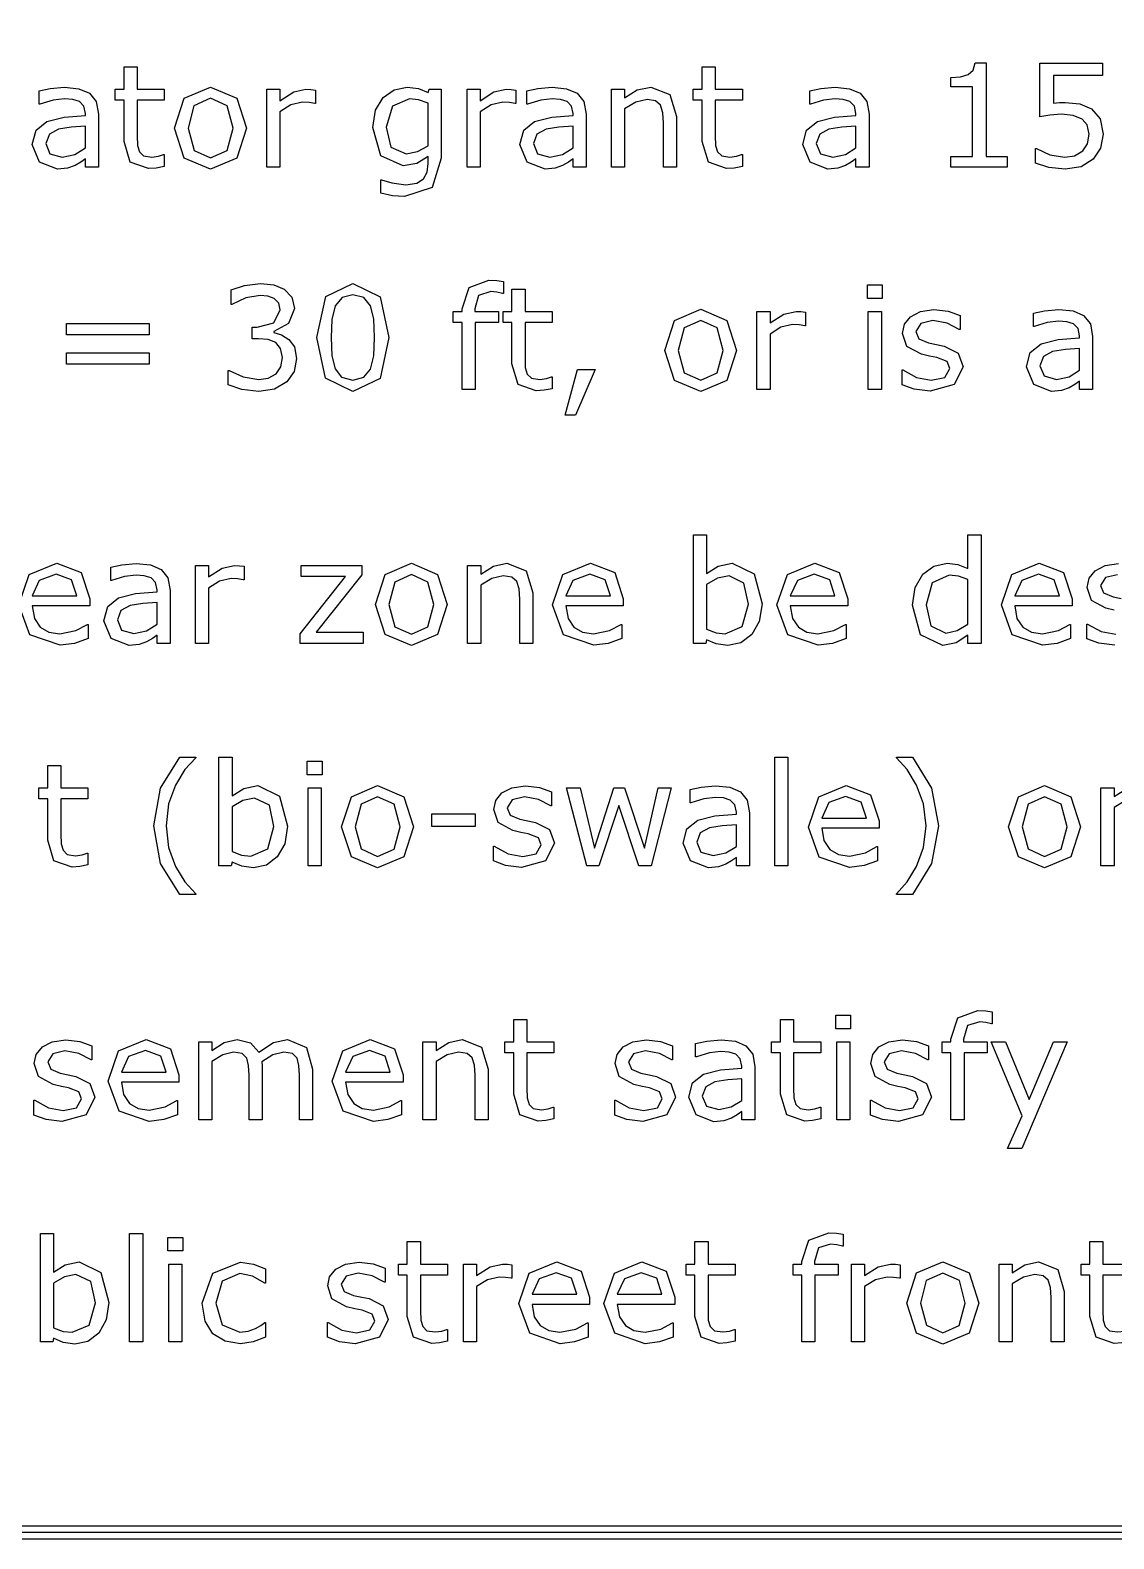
# Model space of a CAD drawing. Header units: inches. Extents: x -33163 to 19162, y -8858 to 30669.
# Drawn here: x 8504 to 9143, y 22702 to 23591 of the extents above; entities that cross this region are included whole.
import ezdxf

# ---------------------------------------------------------------- set-up
doc = ezdxf.new("R2010")
doc.units = ezdxf.units.IN
doc.layers.add('Layer 1', color=7, linetype='Continuous')
doc.layers.add('SOLID-2', color=253, linetype='Continuous')

# ---------------------------------------------------------------- blocks, each defined once
blk = doc.blocks.new('A$C0f725650')
at = {"layer": 'Layer 1', "color": 7}
for points in [[(112.21704, 118.63912), (111.763808, 118.547642), (111.393737, 118.298155), (111.14425, 117.928084), (111.052772, 117.474852), (111.052772, 72.495742), (111.14425, 72.04251), (111.393737, 71.672439), (111.763808, 71.422952), (112.21704, 71.331474), (191.59194, 71.331474), (192.045172, 71.422952), (192.415243, 71.672439), (192.66473, 72.04251), (192.756208, 72.495742), (192.756208, 117.474852), (192.66473, 117.928084), (192.415243, 118.298155), (192.045172, 118.547642), (191.59194, 118.63912), (112.21704, 118.63912)], [(112.21704, 118.533184), (191.59194, 118.533184), (192.004656, 118.45027), (192.340974, 118.223886), (192.567358, 117.887568), (192.650272, 117.474852), (192.650272, 72.495742), (192.567358, 72.083026), (192.340974, 71.746708), (192.004656, 71.520324), (191.59194, 71.43741), (112.21704, 71.43741), (111.804324, 71.520324), (111.468006, 71.746708), (111.241622, 72.083026), (111.158708, 72.495742), (111.158708, 117.474852), (111.241622, 117.887568), (111.468006, 118.223886), (111.804324, 118.45027), (112.21704, 118.533184), (112.21704, 118.533184)], [(112.21704, 118.427248), (191.59194, 118.427248), (191.964141, 118.352899), (192.266706, 118.149618), (192.469987, 117.847053), (192.544336, 117.474852), (192.544336, 72.495742), (192.469987, 72.123541), (192.266706, 71.820976), (191.964141, 71.617695), (191.59194, 71.543346), (112.21704, 71.543346), (111.844839, 71.617695), (111.542274, 71.820976), (111.338993, 72.123541), (111.264644, 72.495742), (111.264644, 117.474852), (111.338993, 117.847053), (111.542274, 118.149618), (111.844839, 118.352899), (112.21704, 118.427248), (112.21704, 118.427248)], [(150.92884, 94.203176), (150.793964, 94.176432), (150.664903, 94.165981), (150.362596, 94.272952), (150.259114, 94.615952), (150.259114, 95.306609), (150.111448, 95.306609), (150.111448, 95.490317), (150.259114, 95.490317), (150.259114, 95.863551), (150.477705, 95.863551), (150.477705, 95.490317), (150.92884, 95.490317), (150.92884, 95.306609), (150.477705, 95.306609), (150.477705, 94.714785), (150.482362, 94.554328), (150.514919, 94.44736), (150.584681, 94.378759), (150.721881, 94.35783), (150.833503, 94.372938), (150.917217, 94.39968), (150.928832, 94.39968), (150.92884, 94.203176)], [(160.560799, 94.203163), (160.425923, 94.176419), (160.296862, 94.165968), (159.994554, 94.272939), (159.891073, 94.615939), (159.891073, 95.306596), (159.743407, 95.306596), (159.743407, 95.490304), (159.891073, 95.490304), (159.891073, 95.863538), (160.109664, 95.863538), (160.109664, 95.490304), (160.560799, 95.490304), (160.560799, 95.306596), (160.109664, 95.306596), (160.109664, 94.714771), (160.114321, 94.554315), (160.146875, 94.447347), (160.21664, 94.378746), (160.35384, 94.357817), (160.465462, 94.372925), (160.549176, 94.399666), (160.560791, 94.399666), (160.560799, 94.203163)], [(164.974477, 94.191548), (164.037327, 94.191548), (164.037327, 94.368282), (164.397769, 94.368282), (164.397769, 95.528674), (164.037327, 95.528674), (164.037327, 95.686804), (164.194294, 95.69842), (164.321029, 95.734464), (164.404746, 95.807716), (164.44079, 95.928639), (164.62101, 95.928639), (164.62101, 94.368271), (164.974477, 94.368271), (164.974477, 94.191548)], [(166.573215, 94.741513), (166.529032, 94.510132), (166.408107, 94.324099), (166.208122, 94.198525), (165.940695, 94.155504), (165.667457, 94.185735), (165.445377, 94.256659), (165.445377, 94.501994), (165.461649, 94.501994), (165.684891, 94.398513), (165.936036, 94.356653), (166.09533, 94.37991), (166.233691, 94.461301), (166.310431, 94.581062), (166.337175, 94.74268), (166.305782, 94.893833), (166.220902, 94.992663), (166.073238, 95.054287), (165.880227, 95.072887), (165.682565, 95.058944), (165.519783, 95.031038), (165.519783, 95.922844), (166.561579, 95.922844), (166.561579, 95.719367), (165.744189, 95.719367), (165.744189, 95.258931), (165.846509, 95.265916), (165.9372, 95.268298), (166.183696, 95.243877), (166.377871, 95.16016), (166.522047, 94.995055), (166.573207, 94.741582), (166.573215, 94.741513)], [(149.833559, 94.191548), (149.61613, 94.191548), (149.61613, 94.329912), (149.537067, 94.274101), (149.441722, 94.218289), (149.316151, 94.174107), (149.149882, 94.155507), (148.852226, 94.271778), (148.73014, 94.568272), (148.792928, 94.806629), (148.97431, 94.950806), (149.259176, 95.021733), (149.61613, 95.049636), (149.61613, 95.083357), (149.589389, 95.206605), (149.514975, 95.283342), (149.403353, 95.319389), (149.267315, 95.328702), (149.075468, 95.305445), (148.856877, 95.240334), (148.845262, 95.240334), (148.845262, 95.462412), (149.030134, 95.500781), (149.268492, 95.52171), (149.506849, 95.498453), (149.683583, 95.421713), (149.795203, 95.28335), (149.833572, 95.072898), (149.833559, 94.191548)], [(152.299684, 94.840345), (152.136905, 94.339214), (151.700885, 94.155504), (151.26254, 94.339214), (151.100922, 94.840345), (151.26254, 95.341476), (151.700885, 95.526348), (152.136905, 95.341476), (152.299684, 94.840345), (152.299684, 94.840345)], [(152.074117, 94.840345), (151.975287, 95.214741), (151.700885, 95.337989), (151.424158, 95.214741), (151.32649, 94.840345), (151.42532, 94.469437), (151.700885, 94.343863), (151.974123, 94.468275), (152.074117, 94.840345), (152.074117, 94.840345)], [(153.448451, 95.251946), (153.436836, 95.251946), (153.341493, 95.268218), (153.233361, 95.274039), (153.038024, 95.228692), (152.85664, 95.113583), (152.85664, 94.191548), (152.638049, 94.191548), (152.638049, 95.490304), (152.85664, 95.490304), (152.85664, 95.298455), (153.085697, 95.446121), (153.289172, 95.490304), (153.371724, 95.486811), (153.448464, 95.47636), (153.448451, 95.251946)], [(155.544832, 94.339214), (155.39484, 93.854361), (154.933243, 93.699717), (154.73093, 93.714825), (154.537916, 93.755521), (154.537916, 93.978762), (154.549532, 93.978762), (154.719288, 93.927603), (154.951833, 93.89621), (155.136705, 93.922951), (155.25065, 93.997365), (155.308787, 94.106662), (155.326223, 94.249677), (155.326223, 94.368274), (155.136699, 94.249677), (154.907645, 94.211307), (154.537898, 94.378738), (154.40186, 94.853127), (154.448371, 95.14148), (154.577432, 95.351932), (154.76114, 95.479832), (154.976243, 95.52634), (155.164605, 95.503083), (155.326223, 95.434482), (155.340166, 95.490293), (155.544805, 95.490293), (155.544832, 94.339214)], [(155.326241, 94.548502), (155.326241, 95.256598), (155.163459, 95.312409), (155.014631, 95.329845), (154.73093, 95.20892), (154.627446, 94.857781), (154.704186, 94.526407), (154.958823, 94.413623), (155.149508, 94.449667), (155.326241, 94.548497), (155.326241, 94.548502)], [(156.785451, 95.251946), (156.773836, 95.251946), (156.678493, 95.268218), (156.570361, 95.274039), (156.375022, 95.228692), (156.19364, 95.113583), (156.19364, 94.191548), (155.975049, 94.191548), (155.975049, 95.490304), (156.19364, 95.490304), (156.19364, 95.298455), (156.422695, 95.446121), (156.626169, 95.490304), (156.708722, 95.486811), (156.785462, 95.47636), (156.785451, 95.251946)], [(157.958636, 94.191548), (157.741207, 94.191548), (157.741207, 94.329912), (157.662142, 94.274101), (157.566799, 94.218289), (157.441225, 94.174107), (157.274956, 94.155507), (156.9773, 94.271778), (156.855216, 94.568272), (156.918002, 94.806629), (157.099387, 94.950806), (157.384253, 95.021733), (157.741207, 95.049636), (157.741207, 95.083357), (157.714463, 95.206605), (157.640049, 95.283342), (157.528429, 95.319389), (157.392391, 95.328702), (157.200542, 95.305445), (156.981952, 95.240334), (156.970336, 95.240334), (156.970336, 95.462412), (157.155208, 95.500781), (157.393566, 95.52171), (157.631923, 95.498453), (157.808657, 95.421713), (157.920279, 95.28335), (157.958649, 95.072898), (157.958636, 94.191548)], [(159.465518, 94.191548), (159.246928, 94.191548), (159.246928, 94.931036), (159.23645, 95.098467), (159.19808, 95.221715), (159.114364, 95.293806), (158.972513, 95.318227), (158.785315, 95.274044), (158.598117, 95.161261), (158.598117, 94.191548), (158.379527, 94.191548), (158.379527, 95.490304), (158.598117, 95.490304), (158.598117, 95.346127), (158.809731, 95.478678), (159.034137, 95.526348), (159.355047, 95.399613), (159.465505, 95.03452), (159.465518, 94.191548)], [(162.671132, 94.191548), (162.453703, 94.191548), (162.453703, 94.329912), (162.37464, 94.274101), (162.279295, 94.218289), (162.153721, 94.174107), (161.987454, 94.155507), (161.689799, 94.271778), (161.567712, 94.568272), (161.6305, 94.806629), (161.811882, 94.950806), (162.096748, 95.021733), (162.453703, 95.049636), (162.453703, 95.083357), (162.426961, 95.206605), (162.352547, 95.283342), (162.240925, 95.319389), (162.104887, 95.328702), (161.91304, 95.305445), (161.694447, 95.240334), (161.682832, 95.240334), (161.682832, 95.462412), (161.867704, 95.500781), (162.106062, 95.52171), (162.344419, 95.498453), (162.521153, 95.421713), (162.632772, 95.28335), (162.671142, 95.072898), (162.671132, 94.191548)], [(149.61613, 94.511297), (149.61613, 94.872902), (149.380098, 94.855466), (149.166159, 94.821748), (149.013844, 94.738031), (148.955707, 94.58339), (149.023144, 94.414795), (149.228947, 94.358984), (149.439399, 94.403167), (149.61613, 94.511302), (149.61613, 94.511297)], [(157.741207, 94.511297), (157.741207, 94.872902), (157.505175, 94.855466), (157.291233, 94.821748), (157.138918, 94.738031), (157.080781, 94.58339), (157.148221, 94.414795), (157.354021, 94.358984), (157.564473, 94.403167), (157.741207, 94.511302), (157.741207, 94.511297)], [(162.453703, 94.511297), (162.453703, 94.872902), (162.217671, 94.855466), (162.003732, 94.821748), (161.851416, 94.738031), (161.79328, 94.58339), (161.860717, 94.414795), (162.066517, 94.358984), (162.276969, 94.403167), (162.453703, 94.511302), (162.453703, 94.511297)], [(156.578489, 92.084962), (156.566874, 92.084962), (156.472693, 92.10589), (156.370376, 92.117506), (156.165737, 92.05472), (156.102949, 91.830314), (156.102949, 91.786131), (156.497111, 91.786131), (156.497111, 91.602423), (156.109926, 91.602423), (156.109926, 90.487386), (155.891335, 90.487386), (155.891335, 91.602434), (155.743669, 91.602434), (155.743669, 91.786142), (155.891335, 91.786142), (155.891335, 91.829163), (156.006445, 92.183792), (156.33898, 92.308204), (156.47037, 92.301219), (156.578502, 92.284947), (156.578489, 92.084962)], [(153.006618, 91.321055), (153.098474, 91.195482), (153.134518, 91.000145), (153.091497, 90.782716), (152.970574, 90.610634), (152.764771, 90.489712), (152.506649, 90.451342), (152.222945, 90.486224), (151.99389, 90.560638), (151.99389, 90.803645), (152.011326, 90.803645), (152.243868, 90.695512), (152.501992, 90.652491), (152.657797, 90.676912), (152.79151, 90.749), (152.870575, 90.861784), (152.897317, 91.017589), (152.867085, 91.171066), (152.785697, 91.267572), (152.658959, 91.316407), (152.498505, 91.33035), (152.39386, 91.33035), (152.39386, 91.523361), (152.475251, 91.523361), (152.756627, 91.596611), (152.862437, 91.812878), (152.835693, 91.922172), (152.761279, 92.000076), (152.654308, 92.041933), (152.525247, 92.053548), (152.290379, 92.014017), (152.055509, 91.902394), (152.043893, 91.902394), (152.043893, 92.145403), (152.263646, 92.219817), (152.53107, 92.2547), (152.754312, 92.231443), (152.92872, 92.157029), (153.055458, 92.022153), (153.098479, 91.837281), (152.996159, 91.584972), (152.756638, 91.450095), (152.756638, 91.433823), (152.884537, 91.394289), (153.006624, 91.321039), (153.006618, 91.321055)], [(154.670467, 91.353612), (154.523965, 90.668771), (154.071668, 90.451342), (153.615882, 90.672258), (153.472867, 91.351287), (153.618207, 92.032638), (154.071668, 92.253554), (154.526291, 92.029151), (154.670467, 91.353612), (154.670467, 91.353612)], [(154.364673, 90.825737), (154.41932, 91.046654), (154.434427, 91.353612), (154.41932, 91.660568), (154.363511, 91.881484), (154.251889, 92.016361), (154.071668, 92.061708), (153.890283, 92.016361), (153.7775, 91.879159), (153.722853, 91.654755), (153.708909, 91.351287), (153.721688, 91.047815), (153.776338, 90.829225), (153.88447, 90.690861), (154.071668, 90.643191), (154.25305, 90.688535), (154.364673, 90.825737), (154.364673, 90.825737)], [(157.391227, 90.499014), (157.256353, 90.47227), (157.127292, 90.461819), (156.824985, 90.56879), (156.721501, 90.91179), (156.721501, 91.602447), (156.573838, 91.602447), (156.573838, 91.786155), (156.721501, 91.786155), (156.721501, 92.159389), (156.940095, 92.159389), (156.940095, 91.786155), (157.391227, 91.786155), (157.391227, 91.602447), (156.940095, 91.602447), (156.940095, 91.010623), (156.944751, 90.850166), (156.977308, 90.743198), (157.047071, 90.674597), (157.184273, 90.653668), (157.295892, 90.668776), (157.379609, 90.695518), (157.391224, 90.695518), (157.391227, 90.499014)], [(162.892048, 92.003571), (162.645552, 92.003571), (162.645552, 92.2303), (162.892048, 92.2303), (162.892048, 92.003571)], [(160.465457, 91.136183), (160.302675, 90.635052), (159.866655, 90.451342), (159.42831, 90.635052), (159.266692, 91.136183), (159.42831, 91.637314), (159.866655, 91.822186), (160.302675, 91.637314), (160.465457, 91.136183), (160.465457, 91.136183)], [(161.61422, 91.547784), (161.602605, 91.547784), (161.507263, 91.564056), (161.399128, 91.569877), (161.203791, 91.52453), (161.022409, 91.409421), (161.022409, 90.487386), (160.803816, 90.487386), (160.803816, 91.786142), (161.022409, 91.786142), (161.022409, 91.594293), (161.251464, 91.741959), (161.454939, 91.786142), (161.537491, 91.782649), (161.614231, 91.772198), (161.61422, 91.547784)], [(162.878096, 90.487386), (162.659506, 90.487386), (162.659506, 91.786142), (162.878096, 91.786142), (162.878096, 90.487386)], [(164.238476, 90.861782), (164.09081, 90.569939), (163.689673, 90.455993), (163.424574, 90.489712), (163.223422, 90.565287), (163.223422, 90.810622), (163.235037, 90.810622), (163.465256, 90.68621), (163.708263, 90.640865), (163.93383, 90.687374), (164.015221, 90.833876), (163.971038, 90.950147), (163.801282, 91.017587), (163.679195, 91.042008), (163.543158, 91.072239), (163.300149, 91.20479), (163.229224, 91.421054), (163.261779, 91.572208), (163.362937, 91.698943), (163.528042, 91.784986), (163.753609, 91.81754), (163.988477, 91.788473), (164.187303, 91.719872), (164.187303, 91.486166), (164.175662, 91.486166), (163.972187, 91.589649), (163.737319, 91.632668), (163.535006, 91.58616), (163.452453, 91.450122), (163.502449, 91.329199), (163.660579, 91.262924), (163.795453, 91.235018), (163.921027, 91.209433), (164.155897, 91.089675), (164.23845, 90.861782), (164.238476, 90.861782)], [(166.397643, 90.487386), (166.180217, 90.487386), (166.180217, 90.62575), (166.101151, 90.569939), (166.005809, 90.514127), (165.880235, 90.469945), (165.713966, 90.451345), (165.41631, 90.567616), (165.294223, 90.86411), (165.357012, 91.102467), (165.538396, 91.246644), (165.823262, 91.317571), (166.180217, 91.345474), (166.180217, 91.379195), (166.153473, 91.502443), (166.079059, 91.57918), (165.967439, 91.615227), (165.831401, 91.62454), (165.639552, 91.601283), (165.420961, 91.536172), (165.409346, 91.536172), (165.409346, 91.75825), (165.594218, 91.796619), (165.832576, 91.817548), (166.070933, 91.794291), (166.247667, 91.717551), (166.359286, 91.579188), (166.397656, 91.368736), (166.397643, 90.487386)], [(150.677693, 91.396631), (149.29871, 91.396631), (149.29871, 91.582667), (150.677693, 91.582667), (150.677693, 91.396631)], [(160.239889, 91.136183), (160.141057, 91.510579), (159.866655, 91.633827), (159.589928, 91.510579), (159.492259, 91.136183), (159.591092, 90.765275), (159.866655, 90.639701), (160.139895, 90.764113), (160.239889, 91.136183), (160.239889, 91.136183)], [(150.677693, 90.90829), (149.29871, 90.90829), (149.29871, 91.094326), (150.677693, 91.094326), (150.677693, 90.90829)], [(166.180217, 90.807135), (166.180217, 91.16874), (165.944185, 91.151304), (165.730243, 91.117586), (165.577928, 91.033869), (165.519791, 90.879228), (165.587231, 90.710633), (165.793031, 90.654822), (166.003483, 90.699005), (166.180217, 90.80714), (166.180217, 90.807135)], [(158.108625, 90.81876), (157.780738, 90.057179), (157.610982, 90.057179), (157.813295, 90.81876), (158.108625, 90.81876)], [(160.888684, 86.913319), (160.842175, 86.620315), (160.718927, 86.401724), (160.537545, 86.263361), (160.320116, 86.218014), (160.127105, 86.244755), (159.964323, 86.314521), (159.950372, 86.254058), (159.745733, 86.254058), (159.745733, 88.063247), (159.964323, 88.063247), (159.964323, 87.416776), (160.15966, 87.540024), (160.392204, 87.588858), (160.754971, 87.412125), (160.888684, 86.913319), (160.888684, 86.913319)], [(164.538458, 86.254058), (164.319867, 86.254058), (164.319867, 86.390096), (164.123367, 86.263361), (163.901289, 86.218014), (163.531542, 86.397073), (163.395504, 86.893552), (163.442015, 87.187721), (163.569912, 87.407476), (163.753623, 87.54235), (163.972213, 87.588858), (164.153598, 87.566765), (164.319867, 87.50049), (164.319867, 88.063245), (164.538458, 88.063245), (164.538458, 86.254058)], [(149.685895, 86.880763), (148.728978, 86.880763), (148.765022, 86.671475), (148.863852, 86.526134), (149.006867, 86.442417), (149.190578, 86.414514), (149.456838, 86.466836), (149.648687, 86.571481), (149.660302, 86.571481), (149.660302, 86.333123), (149.434735, 86.25522), (149.192887, 86.223827), (148.688269, 86.398235), (148.506884, 86.895878), (148.680131, 87.40166), (149.13824, 87.588858), (149.542867, 87.435379), (149.685882, 86.999359), (149.685895, 86.880763)], [(151.026508, 86.254058), (150.809079, 86.254058), (150.809079, 86.392422), (150.730017, 86.336611), (150.634672, 86.280799), (150.509098, 86.236617), (150.342831, 86.218017), (150.045175, 86.334288), (149.923089, 86.630782), (149.985877, 86.869139), (150.167259, 87.013316), (150.452125, 87.084243), (150.809079, 87.112146), (150.809079, 87.145867), (150.782338, 87.269115), (150.707924, 87.345852), (150.596302, 87.381899), (150.460264, 87.391212), (150.268417, 87.367955), (150.049824, 87.302844), (150.038209, 87.302844), (150.038209, 87.524922), (150.223081, 87.563291), (150.461438, 87.58422), (150.699796, 87.560963), (150.876529, 87.484223), (150.988149, 87.34586), (151.026519, 87.135408), (151.026508, 86.254058)], [(152.257827, 87.314456), (152.246212, 87.314456), (152.15087, 87.330728), (152.042737, 87.336549), (151.847401, 87.291202), (151.666016, 87.176093), (151.666016, 86.254058), (151.447426, 86.254058), (151.447426, 87.552814), (151.666016, 87.552814), (151.666016, 87.360965), (151.895073, 87.508631), (152.098548, 87.552814), (152.181101, 87.549321), (152.257841, 87.53887), (152.257827, 87.314456)], [(154.242586, 86.254058), (153.193816, 86.254058), (153.193816, 86.415676), (153.950746, 87.370268), (153.210093, 87.370268), (153.210093, 87.552814), (154.222822, 87.552814), (154.222822, 87.397009), (153.462402, 86.43893), (154.242586, 86.43893), (154.242586, 86.254058)], [(155.644826, 86.902855), (155.482044, 86.401724), (155.046027, 86.218014), (154.607682, 86.401724), (154.446064, 86.902855), (154.607682, 87.403986), (155.046027, 87.588858), (155.482044, 87.403986), (155.644826, 86.902855), (155.644826, 86.902855)], [(157.069155, 86.254058), (156.850565, 86.254058), (156.850565, 86.993546), (156.840114, 87.160977), (156.801744, 87.284225), (156.718027, 87.356316), (156.576176, 87.380737), (156.388979, 87.336554), (156.201781, 87.223771), (156.201781, 86.254058), (155.98319, 86.254058), (155.98319, 87.552814), (156.201781, 87.552814), (156.201781, 87.408637), (156.413394, 87.541188), (156.6378, 87.588858), (156.958711, 87.462123), (157.069169, 87.09703), (157.069155, 86.254058)], [(158.577202, 86.880763), (157.620284, 86.880763), (157.656329, 86.671475), (157.755158, 86.526134), (157.898173, 86.442417), (158.081884, 86.414514), (158.348144, 86.466836), (158.539994, 86.571481), (158.551609, 86.571481), (158.551609, 86.333123), (158.326041, 86.25522), (158.084196, 86.223827), (157.579576, 86.398235), (157.398191, 86.895878), (157.571437, 87.40166), (158.029547, 87.588858), (158.434174, 87.435379), (158.577189, 86.999359), (158.577202, 86.880763)], [(162.316503, 86.880755), (161.359586, 86.880755), (161.39563, 86.671467), (161.494462, 86.526126), (161.637475, 86.442409), (161.821185, 86.414506), (162.087448, 86.466828), (162.279295, 86.571473), (162.29091, 86.571473), (162.29091, 86.333115), (162.065342, 86.255212), (161.823498, 86.223819), (161.318877, 86.398227), (161.137492, 86.89587), (161.310738, 87.401652), (161.768848, 87.58885), (162.173475, 87.435371), (162.31649, 86.999351), (162.316503, 86.880755)], [(166.055804, 86.880763), (165.098887, 86.880763), (165.134931, 86.671475), (165.233763, 86.526134), (165.376779, 86.442417), (165.560486, 86.414514), (165.82675, 86.466836), (166.018599, 86.571481), (166.030214, 86.571481), (166.030214, 86.333123), (165.804646, 86.25522), (165.562802, 86.223827), (165.058181, 86.398235), (164.876799, 86.895878), (165.050042, 87.40166), (165.508155, 87.588858), (165.912779, 87.435379), (166.055794, 86.999359), (166.055804, 86.880763)], [(166.766226, 86.222665), (166.501127, 86.256384), (166.299975, 86.331959), (166.299975, 86.577294), (166.31159, 86.577294), (166.541809, 86.452882), (166.784815, 86.407537)], [(166.755748, 86.80868), (166.61971, 86.838911), (166.376701, 86.971462), (166.305777, 87.187726), (166.338331, 87.33888), (166.439489, 87.465615), (166.604594, 87.551658), (166.830162, 87.584212)], [(166.813898, 87.39934), (166.611585, 87.352832), (166.529032, 87.216794), (166.579028, 87.095871), (166.737159, 87.029596), (166.872032, 87.00169)], [(149.473118, 87.048193), (149.385914, 87.314456), (149.126628, 87.408637), (148.846411, 87.305156), (148.728978, 87.048193), (149.473118, 87.048193)], [(155.419258, 86.902855), (155.320426, 87.277251), (155.046027, 87.400499), (154.769299, 87.277251), (154.671631, 86.902855), (154.770461, 86.531947), (155.046027, 86.406373), (155.319264, 86.530785), (155.419258, 86.902855), (155.419258, 86.902855)], [(158.364424, 87.048193), (158.27722, 87.314456), (158.017934, 87.408637), (157.737717, 87.305156), (157.620284, 87.048193), (158.364424, 87.048193)], [(160.663119, 86.907499), (160.586379, 87.259801), (160.338719, 87.380724), (160.145708, 87.338867), (159.964323, 87.23306), (159.964323, 86.48892), (160.123615, 86.430784), (160.275933, 86.414512), (160.559635, 86.533108), (160.663119, 86.907504), (160.663119, 86.907499)], [(162.103725, 87.048185), (162.016522, 87.314448), (161.757235, 87.408629), (161.477021, 87.305148), (161.359586, 87.048185), (162.103725, 87.048185)], [(164.319867, 86.573807), (164.319867, 87.319108), (164.161737, 87.373755), (164.009422, 87.388862), (163.723391, 87.260963), (163.621072, 86.898196), (163.700137, 86.545893), (163.95361, 86.426132), (164.14197, 86.466828), (164.319867, 86.573799), (164.319867, 86.573807)], [(165.843027, 87.048193), (165.755823, 87.314456), (165.496537, 87.408637), (165.216322, 87.305156), (165.098887, 87.048193), (165.843027, 87.048193)], [(150.809079, 86.573807), (150.809079, 86.935412), (150.573047, 86.917976), (150.359108, 86.884258), (150.206793, 86.800541), (150.148656, 86.6459), (150.216093, 86.477305), (150.421894, 86.421494), (150.632346, 86.465677), (150.809079, 86.573812), (150.809079, 86.573807)], [(151.453225, 82.070842), (151.186965, 82.070842), (150.867216, 82.585927), (150.753271, 83.214957), (150.867216, 83.843987), (151.186965, 84.359072), (151.453225, 84.359072), (151.453225, 84.347457), (151.273004, 84.150957), (151.114874, 83.892832), (151.000928, 83.577737), (150.957907, 83.214968), (150.999767, 82.851036), (151.114874, 82.537103), (151.274169, 82.278979), (151.453225, 82.082481), (151.453225, 82.070842)], [(152.9822, 83.209144), (152.935692, 82.91614), (152.812444, 82.697549), (152.631059, 82.559186), (152.413632, 82.513839), (152.220619, 82.54058), (152.05784, 82.610345), (152.043888, 82.549896), (151.839249, 82.549896), (151.839249, 84.359085), (152.05784, 84.359085), (152.05784, 83.712614), (152.253176, 83.835862), (152.485721, 83.884696), (152.848488, 83.707963), (152.9822, 83.209157), (152.9822, 83.209144)], [(153.557747, 84.06606), (153.311249, 84.06606), (153.311249, 84.292789), (153.557747, 84.292789), (153.557747, 84.06606)], [(161.320054, 82.549896), (161.101461, 82.549896), (161.101461, 84.359085), (161.320054, 84.359085), (161.320054, 82.549896)], [(163.826875, 83.21497), (163.712927, 82.58594), (163.393179, 82.070855), (163.126918, 82.070855), (163.126918, 82.08247), (163.305977, 82.278968), (163.46527, 82.537093), (163.579215, 82.851026), (163.622236, 83.214957), (163.579215, 83.577727), (163.46527, 83.892821), (163.305977, 84.150946), (163.126918, 84.347446), (163.126918, 84.359062), (163.393179, 84.359062), (163.712927, 83.843977), (163.826875, 83.214947), (163.826875, 83.21497)], [(149.656826, 82.561511), (149.521952, 82.534767), (149.392888, 82.524316), (149.090584, 82.631287), (148.9871, 82.974287), (148.9871, 83.664944), (148.839436, 83.664944), (148.839436, 83.848652), (148.9871, 83.848652), (148.9871, 84.221886), (149.20569, 84.221886), (149.20569, 83.848652), (149.656826, 83.848652), (149.656826, 83.664944), (149.20569, 83.664944), (149.20569, 83.073119), (149.210347, 82.912663), (149.242904, 82.805695), (149.312667, 82.737094), (149.449869, 82.716165), (149.561488, 82.731273), (149.645205, 82.758014), (149.65682, 82.758014), (149.656826, 82.561511)], [(153.543793, 82.549896), (153.325203, 82.549896), (153.325203, 83.848652), (153.543793, 83.848652), (153.543793, 82.549896)], [(155.083232, 83.198693), (154.920453, 82.697562), (154.484434, 82.513852), (154.046088, 82.697562), (153.88447, 83.198693), (154.046088, 83.699824), (154.484434, 83.884696), (154.920453, 83.699824), (155.083232, 83.198693), (155.083232, 83.198693)], [(157.430761, 82.924297), (157.283095, 82.632454), (156.881958, 82.518509), (156.616859, 82.552227), (156.415707, 82.627802), (156.415707, 82.873137), (156.427322, 82.873137), (156.657541, 82.748725), (156.900547, 82.703381), (157.126115, 82.749889), (157.207506, 82.896391), (157.163323, 83.012662), (156.993564, 83.080102), (156.87148, 83.104523), (156.735442, 83.134754), (156.492433, 83.267305), (156.421509, 83.48357), (156.454063, 83.634723), (156.555221, 83.761459), (156.720327, 83.847501), (156.945894, 83.880055), (157.180762, 83.850988), (157.379588, 83.782387), (157.379588, 83.548681), (157.367973, 83.548681), (157.164498, 83.652165), (156.92963, 83.695183), (156.727317, 83.648675), (156.644764, 83.512637), (156.69476, 83.391714), (156.852891, 83.325439), (156.987764, 83.297533), (157.113338, 83.271948), (157.348208, 83.15219), (157.430761, 82.924297), (157.430761, 82.924297)], [(159.37715, 83.848657), (159.038801, 82.549901), (158.836488, 82.549901), (158.502788, 83.550996), (158.171414, 82.549896), (157.970262, 82.549896), (157.628423, 83.848652), (157.856316, 83.848652), (158.094674, 82.842901), (158.419071, 83.848652), (158.599292, 83.848652), (158.93183, 82.842901), (159.157398, 83.848652), (159.37715, 83.848657)], [(160.678232, 82.549896), (160.460805, 82.549896), (160.460805, 82.68826), (160.38174, 82.632449), (160.286397, 82.576637), (160.160824, 82.532455), (159.994554, 82.513855), (159.696899, 82.630126), (159.574812, 82.92662), (159.6376, 83.164977), (159.818985, 83.309154), (160.103851, 83.380081), (160.460805, 83.407984), (160.460805, 83.441705), (160.434061, 83.564953), (160.359647, 83.64169), (160.248028, 83.677737), (160.11199, 83.68705), (159.92014, 83.663793), (159.70155, 83.598682), (159.689935, 83.598682), (159.689935, 83.82076), (159.874807, 83.859129), (160.113164, 83.880058), (160.351522, 83.856801), (160.528255, 83.780061), (160.639875, 83.641698), (160.678245, 83.431246), (160.678232, 82.549896)], [(162.839727, 83.176601), (161.882809, 83.176601), (161.918853, 82.967313), (162.017683, 82.821972), (162.160698, 82.738255), (162.344409, 82.710352), (162.610672, 82.762674), (162.802518, 82.867319), (162.814133, 82.867319), (162.814133, 82.628961), (162.588566, 82.551058), (162.346721, 82.519665), (161.8421, 82.694073), (161.660716, 83.191716), (161.833962, 83.697498), (162.292071, 83.884696), (162.696698, 83.731217), (162.839713, 83.295197), (162.839727, 83.176601)], [(166.196494, 83.198698), (166.033714, 82.697568), (165.597695, 82.513857), (165.15935, 82.697568), (164.997732, 83.198698), (165.15935, 83.699829), (165.597695, 83.884701), (166.033714, 83.699829), (166.196494, 83.198698), (166.196494, 83.198698)], [(167.620823, 82.549896), (167.402233, 82.549896), (167.402233, 83.289384), (167.391782, 83.456815), (167.353412, 83.580063), (167.269695, 83.652154), (167.127844, 83.676575), (166.940647, 83.632392), (166.753449, 83.519609), (166.753449, 82.549896), (166.534858, 82.549896), (166.534858, 83.848652), (166.753449, 83.848652), (166.753449, 83.704475), (166.965062, 83.837026), (167.189468, 83.884696), (167.510379, 83.757961), (167.620837, 83.392868), (167.620823, 82.549896)], [(152.756632, 83.203323), (152.679893, 83.555626), (152.432235, 83.676549), (152.239225, 83.634692), (152.05784, 83.528885), (152.05784, 82.784745), (152.217132, 82.726608), (152.369447, 82.710336), (152.653151, 82.828933), (152.756632, 83.203329), (152.756632, 83.203323)], [(154.857665, 83.198693), (154.758835, 83.573089), (154.484434, 83.696337), (154.207706, 83.573089), (154.110038, 83.198693), (154.208868, 82.827785), (154.484434, 82.702211), (154.757671, 82.826623), (154.857665, 83.198693), (154.857665, 83.198693)], [(162.626949, 83.344031), (162.539745, 83.610294), (162.280459, 83.704475), (162.000244, 83.600994), (161.882809, 83.344031), (162.626949, 83.344031)], [(165.970926, 83.198698), (165.872096, 83.573094), (165.597695, 83.696342), (165.320967, 83.573094), (165.223299, 83.198698), (165.322129, 82.82779), (165.597695, 82.702216), (165.870932, 82.826629), (165.970926, 83.198698), (165.970926, 83.198698)], [(156.109912, 83.202186), (155.384376, 83.202186), (155.384376, 83.412638), (156.109912, 83.412638), (156.109912, 83.202186)], [(160.460805, 82.869645), (160.460805, 83.23125), (160.224773, 83.213814), (160.010832, 83.180096), (159.858516, 83.096379), (159.80038, 82.941738), (159.867819, 82.773143), (160.07362, 82.717332), (160.284072, 82.761515), (160.460805, 82.86965), (160.460805, 82.869645)], [(157.420297, 78.328183), (157.28542, 78.301439), (157.156359, 78.290988), (156.854052, 78.397959), (156.750571, 78.740959), (156.750571, 79.431616), (156.602905, 79.431616), (156.602905, 79.615324), (156.750571, 79.615324), (156.750571, 79.988558), (156.969162, 79.988558), (156.969162, 79.615324), (157.420297, 79.615324), (157.420297, 79.431616), (156.969162, 79.431616), (156.969162, 78.839791), (156.973818, 78.679335), (157.006373, 78.572367), (157.076138, 78.503766), (157.213337, 78.482837), (157.32496, 78.497945), (157.408674, 78.524686), (157.420289, 78.524686), (157.420297, 78.328183)], [(161.866532, 78.328196), (161.731656, 78.301452), (161.602595, 78.291001), (161.300287, 78.397972), (161.196806, 78.740972), (161.196806, 79.431629), (161.04914, 79.431629), (161.04914, 79.615337), (161.196806, 79.615337), (161.196806, 79.988571), (161.415397, 79.988571), (161.415397, 79.615337), (161.866532, 79.615337), (161.866532, 79.431629), (161.415397, 79.431629), (161.415397, 78.839805), (161.420054, 78.679348), (161.452608, 78.57238), (161.52237, 78.503779), (161.659573, 78.48285), (161.771192, 78.497958), (161.854909, 78.5247), (161.866551, 78.5247), (161.866532, 78.328196)], [(162.365337, 79.832753), (162.118841, 79.832753), (162.118841, 80.059482), (162.365337, 80.059482), (162.365337, 79.832753)], [(164.72333, 79.914144), (164.711715, 79.914144), (164.617536, 79.935072), (164.515217, 79.946688), (164.310578, 79.883902), (164.247792, 79.659496), (164.247792, 79.615313), (164.641952, 79.615313), (164.641952, 79.431605), (164.254767, 79.431605), (164.254767, 78.316568), (164.036176, 78.316568), (164.036176, 79.431616), (163.888512, 79.431616), (163.888512, 79.615324), (164.036176, 79.615324), (164.036176, 79.658345), (164.151286, 80.012974), (164.483824, 80.137386), (164.615211, 80.130401), (164.723343, 80.114129), (164.72333, 79.914144)], [(149.773099, 78.690964), (149.625433, 78.399121), (149.224296, 78.285175), (148.959194, 78.318894), (148.758045, 78.394469), (148.758045, 78.639804), (148.76966, 78.639804), (148.999877, 78.515392), (149.242886, 78.470047), (149.468453, 78.516556), (149.549844, 78.663058), (149.505659, 78.779329), (149.335902, 78.846769), (149.213818, 78.87119), (149.07778, 78.901421), (148.834772, 79.033972), (148.763845, 79.250236), (148.796402, 79.40139), (148.897557, 79.528125), (149.062665, 79.614168), (149.288232, 79.646722), (149.5231, 79.617655), (149.721926, 79.549054), (149.721926, 79.315348), (149.710285, 79.315348), (149.50681, 79.418831), (149.271939, 79.46185), (149.069626, 79.415342), (148.987073, 79.279304), (149.037072, 79.158381), (149.1952, 79.092106), (149.330076, 79.0642), (149.45565, 79.038615), (149.690518, 78.918857), (149.773073, 78.690964), (149.773099, 78.690964)], [(151.173011, 78.943273), (150.216093, 78.943273), (150.252137, 78.733985), (150.35097, 78.588644), (150.493985, 78.504927), (150.677693, 78.477024), (150.943956, 78.529346), (151.135805, 78.633991), (151.14742, 78.633991), (151.14742, 78.395633), (150.921853, 78.31773), (150.680008, 78.286337), (150.175387, 78.460745), (149.994005, 78.958388), (150.167249, 79.46417), (150.625361, 79.651368), (151.029985, 79.497889), (151.173, 79.061869), (151.173011, 78.943273)], [(150.960233, 79.110703), (150.873029, 79.376966), (150.613743, 79.471147), (150.333528, 79.367666), (150.216093, 79.110703), (150.960233, 79.110703)], [(153.399617, 78.316568), (153.181026, 78.316568), (153.181026, 79.056056), (153.172877, 79.217674), (153.141482, 79.342086), (153.064742, 79.417662), (152.920565, 79.443247), (152.736858, 79.396739), (152.553147, 79.280468), (152.558968, 79.217679), (152.561349, 79.147917), (152.561349, 78.316568), (152.342759, 78.316568), (152.342759, 79.056056), (152.334609, 79.218838), (152.303217, 79.343248), (152.226477, 79.417662), (152.082298, 79.443247), (151.902077, 79.399064), (151.723018, 79.286281), (151.723018, 78.316568), (151.504427, 78.316568), (151.504427, 79.615324), (151.723018, 79.615324), (151.723018, 79.471147), (151.926495, 79.603698), (152.143924, 79.651368), (152.368328, 79.595557), (152.506691, 79.440916), (152.748536, 79.601372), (152.982242, 79.651368), (153.29734, 79.521143), (153.399659, 79.15954), (153.399617, 78.316568)], [(154.907663, 78.943273), (153.950746, 78.943273), (153.98679, 78.733985), (154.08562, 78.588644), (154.228635, 78.504927), (154.412345, 78.477024), (154.678606, 78.529346), (154.870455, 78.633991), (154.88207, 78.633991), (154.88207, 78.395633), (154.656502, 78.31773), (154.414655, 78.286337), (153.910037, 78.460745), (153.728652, 78.958388), (153.901899, 79.46417), (154.360008, 79.651368), (154.764635, 79.497889), (154.90765, 79.061869), (154.907663, 78.943273)], [(154.694886, 79.110703), (154.607682, 79.376966), (154.348396, 79.471147), (154.068178, 79.367666), (153.950746, 79.110703), (154.694886, 79.110703)], [(156.325016, 78.316568), (156.106425, 78.316568), (156.106425, 79.056056), (156.095974, 79.223487), (156.057604, 79.346735), (155.973888, 79.418826), (155.832037, 79.443247), (155.644839, 79.399064), (155.457641, 79.286281), (155.457641, 78.316568), (155.239051, 78.316568), (155.239051, 79.615324), (155.457641, 79.615324), (155.457641, 79.471147), (155.669255, 79.603698), (155.893661, 79.651368), (156.214571, 79.524633), (156.325029, 79.15954), (156.325016, 78.316568)], [(159.449238, 78.69095), (159.301575, 78.399107), (158.900438, 78.285162), (158.635336, 78.31888), (158.434187, 78.394456), (158.434187, 78.639791), (158.445802, 78.639791), (158.676021, 78.515378), (158.91903, 78.470034), (159.144597, 78.516542), (159.225986, 78.663045), (159.181803, 78.779316), (159.012047, 78.846755), (158.889963, 78.871176), (158.753925, 78.901408), (158.510916, 79.033958), (158.439989, 79.250223), (158.472546, 79.401377), (158.573701, 79.528112), (158.738809, 79.614154), (158.964377, 79.646709), (159.199244, 79.617642), (159.398071, 79.549041), (159.398071, 79.315334), (159.386455, 79.315334), (159.18298, 79.418818), (158.94811, 79.461837), (158.745797, 79.415328), (158.663244, 79.27929), (158.713242, 79.158368), (158.87137, 79.092093), (159.006247, 79.064187), (159.131821, 79.038602), (159.366688, 78.918844), (159.449241, 78.69095), (159.449238, 78.69095)], [(160.771251, 78.316568), (160.553822, 78.316568), (160.553822, 78.454932), (160.474757, 78.399121), (160.379414, 78.343309), (160.25384, 78.299127), (160.087571, 78.280527), (159.789915, 78.396798), (159.667831, 78.693292), (159.730617, 78.931649), (159.912002, 79.075826), (160.196868, 79.146753), (160.553822, 79.174656), (160.553822, 79.208377), (160.527081, 79.331625), (160.452667, 79.408362), (160.341044, 79.444409), (160.205006, 79.453722), (160.013157, 79.430465), (159.794567, 79.365354), (159.782952, 79.365354), (159.782952, 79.587432), (159.967824, 79.625801), (160.206178, 79.64673), (160.444536, 79.623473), (160.62127, 79.546733), (160.732892, 79.40837), (160.771262, 79.197918), (160.771251, 78.316568)], [(162.351383, 78.316568), (162.132793, 78.316568), (162.132793, 79.615324), (162.351383, 79.615324), (162.351383, 78.316568)], [(163.711766, 78.690964), (163.564099, 78.399121), (163.162962, 78.285175), (162.897861, 78.318894), (162.696712, 78.394469), (162.696712, 78.639804), (162.708327, 78.639804), (162.938543, 78.515392), (163.181552, 78.470047), (163.40712, 78.516556), (163.488511, 78.663058), (163.444325, 78.779329), (163.274569, 78.846769), (163.152485, 78.87119), (163.016447, 78.901421), (162.773438, 79.033972), (162.702511, 79.250236), (162.735068, 79.40139), (162.836223, 79.528125), (163.001331, 79.614168), (163.226899, 79.646722), (163.461766, 79.617655), (163.660593, 79.549054), (163.660593, 79.315348), (163.648977, 79.315348), (163.445503, 79.418831), (163.210632, 79.46185), (163.008321, 79.415342), (162.925766, 79.279304), (162.975765, 79.158381), (163.133893, 79.092106), (163.268769, 79.0642), (163.394343, 79.038615), (163.62921, 78.918857), (163.711766, 78.690964), (163.711766, 78.690964)], [(165.973252, 79.615324), (165.215161, 77.837527), (164.981452, 77.837527), (165.223299, 78.379354), (164.705889, 79.615324), (164.943085, 79.615324), (165.341896, 78.652594), (165.744197, 79.615324), (165.973252, 79.615324)], [(160.553822, 78.636317), (160.553822, 78.997922), (160.31779, 78.980486), (160.103851, 78.946768), (159.951533, 78.863051), (159.893399, 78.70841), (159.960836, 78.539815), (160.166637, 78.484004), (160.377089, 78.528187), (160.553822, 78.636322), (160.553822, 78.636317)], [(162.239763, 76.209982), (162.228148, 76.209982), (162.13397, 76.23091), (162.03165, 76.242526), (161.827011, 76.17974), (161.764226, 75.955334), (161.764226, 75.911151), (162.158386, 75.911151), (162.158386, 75.727443), (161.771187, 75.727443), (161.771187, 74.612406), (161.552596, 74.612406), (161.552596, 75.727454), (161.404933, 75.727454), (161.404933, 75.911162), (161.552596, 75.911162), (161.552596, 75.954183), (161.667706, 76.308812), (162.000244, 76.433224), (162.131631, 76.426239), (162.239763, 76.409967), (162.239763, 76.209982)], [(150.007967, 75.271667), (149.961459, 74.978663), (149.838211, 74.760072), (149.656826, 74.621709), (149.439399, 74.576362), (149.246386, 74.603103), (149.083607, 74.672869), (149.069652, 74.612406), (148.865016, 74.612406), (148.865016, 76.421595), (149.083607, 76.421595), (149.083607, 75.775124), (149.278943, 75.898372), (149.511488, 75.947206), (149.874255, 75.770473), (150.007967, 75.271667), (150.007967, 75.271667)], [(150.56956, 74.612406), (150.35097, 74.612406), (150.35097, 76.421595), (150.56956, 76.421595), (150.56956, 74.612406)], [(151.23696, 76.128591), (150.990464, 76.128591), (150.990464, 76.35532), (151.23696, 76.35532), (151.23696, 76.128591)], [(155.648313, 74.624034), (155.513439, 74.59729), (155.384376, 74.586839), (155.082071, 74.69381), (154.978587, 75.03681), (154.978587, 75.727467), (154.830924, 75.727467), (154.830924, 75.911175), (154.978587, 75.911175), (154.978587, 76.284409), (155.197178, 76.284409), (155.197178, 75.911175), (155.648313, 75.911175), (155.648313, 75.727467), (155.197178, 75.727467), (155.197178, 75.135643), (155.201834, 74.975186), (155.234391, 74.868218), (155.304154, 74.799617), (155.441356, 74.778688), (155.552976, 74.793796), (155.636693, 74.820538), (155.648308, 74.820538), (155.648313, 74.624034)], [(160.439877, 74.624034), (160.305, 74.59729), (160.175939, 74.586839), (159.873632, 74.69381), (159.770151, 75.03681), (159.770151, 75.727467), (159.622485, 75.727467), (159.622485, 75.911175), (159.770151, 75.911175), (159.770151, 76.284409), (159.988742, 76.284409), (159.988742, 75.911175), (160.439877, 75.911175), (160.439877, 75.727467), (159.988742, 75.727467), (159.988742, 75.135643), (159.993398, 74.975186), (160.025952, 74.868218), (160.095715, 74.799617), (160.232917, 74.778688), (160.344537, 74.793796), (160.428254, 74.820538), (160.439869, 74.820538), (160.439877, 74.624034)], [(167.02086, 74.624021), (166.885986, 74.597277), (166.756923, 74.586826), (166.454618, 74.693797), (166.351135, 75.036797), (166.351135, 75.727454), (166.203471, 75.727454), (166.203471, 75.911162), (166.351135, 75.911162), (166.351135, 76.284396), (166.569725, 76.284396), (166.569725, 75.911162), (167.02086, 75.911162), (167.02086, 75.727454), (166.569725, 75.727454), (166.569725, 75.135629), (166.574382, 74.975173), (166.606939, 74.868205), (166.676701, 74.799604), (166.813903, 74.778675), (166.925523, 74.793783), (167.00924, 74.820524), (167.020855, 74.820524), (167.02086, 74.624021)], [(152.615943, 74.693797), (152.407817, 74.612406), (152.199691, 74.583339), (151.941569, 74.624034), (151.740417, 74.749606), (151.60903, 74.961222), (151.562522, 75.260039), (151.73693, 75.760008), (152.199691, 75.941393), (152.418281, 75.91), (152.615943, 75.833261), (152.615943, 75.590252), (152.604328, 75.590252), (152.397363, 75.710013), (152.190401, 75.75187), (151.896232, 75.626296), (151.789261, 75.260039), (151.893907, 74.898433), (152.190401, 74.772862), (152.325275, 74.790298), (152.448523, 74.835645), (152.538053, 74.886805), (152.604328, 74.934478), (152.615943, 74.934478), (152.615943, 74.693797)], [(154.661167, 74.986802), (154.513501, 74.694959), (154.112364, 74.581013), (153.847262, 74.614732), (153.646113, 74.690307), (153.646113, 74.935642), (153.657728, 74.935642), (153.887947, 74.81123), (154.130956, 74.765885), (154.356524, 74.812394), (154.437915, 74.958896), (154.393729, 75.075167), (154.223973, 75.142607), (154.101889, 75.167028), (153.965851, 75.197259), (153.722842, 75.32981), (153.651915, 75.546074), (153.684472, 75.697228), (153.785628, 75.823963), (153.950735, 75.910006), (154.176303, 75.94256), (154.411171, 75.913493), (154.609997, 75.844892), (154.609997, 75.611186), (154.598382, 75.611186), (154.394907, 75.714669), (154.160036, 75.757688), (153.957723, 75.71118), (153.87517, 75.575142), (153.925169, 75.454219), (154.083297, 75.387944), (154.218173, 75.360038), (154.343747, 75.334453), (154.578615, 75.214695), (154.66117, 74.986802), (154.661167, 74.986802)], [(158.015609, 75.239111), (157.058691, 75.239111), (157.094735, 75.029823), (157.193565, 74.884482), (157.33658, 74.800765), (157.520291, 74.772862), (157.786554, 74.825184), (157.9784, 74.929829), (157.990015, 74.929829), (157.990015, 74.691471), (157.764448, 74.613568), (157.522603, 74.582175), (157.017982, 74.756583), (156.836598, 75.254226), (157.009844, 75.760008), (157.467953, 75.947206), (157.87258, 75.793727), (158.015595, 75.357707), (158.015609, 75.239111)], [(159.434125, 75.239111), (158.477208, 75.239111), (158.513252, 75.029823), (158.612082, 74.884482), (158.755097, 74.800765), (158.938807, 74.772862), (159.205068, 74.825184), (159.396917, 74.929829), (159.408532, 74.929829), (159.408532, 74.691471), (159.182965, 74.613568), (158.941117, 74.582175), (158.436499, 74.756583), (158.255114, 75.254226), (158.428361, 75.760008), (158.88647, 75.947206), (159.291097, 75.793727), (159.434112, 75.357707), (159.434125, 75.239111)], [(164.50125, 75.261203), (164.33847, 74.760072), (163.902451, 74.576362), (163.464105, 74.760072), (163.302488, 75.261203), (163.464105, 75.762334), (163.902451, 75.947206), (164.33847, 75.762334), (164.50125, 75.261203), (164.50125, 75.261203)], [(165.925579, 74.612406), (165.706989, 74.612406), (165.706989, 75.351894), (165.696511, 75.519325), (165.658141, 75.642573), (165.574427, 75.714664), (165.432574, 75.739085), (165.245376, 75.694902), (165.058178, 75.582119), (165.058178, 74.612406), (164.839588, 74.612406), (164.839588, 75.911162), (165.058178, 75.911162), (165.058178, 75.766985), (165.269794, 75.899536), (165.494198, 75.947206), (165.815108, 75.820471), (165.925566, 75.455378), (165.925579, 74.612406)], [(149.782399, 75.265847), (149.70566, 75.618149), (149.458002, 75.739072), (149.264991, 75.697215), (149.083607, 75.591408), (149.083607, 74.847268), (149.242899, 74.789132), (149.395214, 74.77286), (149.678918, 74.891456), (149.782399, 75.265852), (149.782399, 75.265847)], [(151.223009, 74.612406), (151.004416, 74.612406), (151.004416, 75.911162), (151.223009, 75.911162), (151.223009, 74.612406)], [(156.722665, 75.672804), (156.71105, 75.672804), (156.615708, 75.689076), (156.507575, 75.694897), (156.312239, 75.64955), (156.130854, 75.534441), (156.130854, 74.612406), (155.912264, 74.612406), (155.912264, 75.911162), (156.130854, 75.911162), (156.130854, 75.719313), (156.359912, 75.866979), (156.563387, 75.911162), (156.645939, 75.907669), (156.722679, 75.897218), (156.722665, 75.672804)], [(157.802831, 75.406541), (157.715627, 75.672804), (157.456341, 75.766985), (157.176126, 75.663504), (157.058691, 75.406541), (157.802831, 75.406541)], [(159.221348, 75.406541), (159.134144, 75.672804), (158.874858, 75.766985), (158.59464, 75.663504), (158.477208, 75.406541), (159.221348, 75.406541)], [(163.188542, 75.672804), (163.176927, 75.672804), (163.081585, 75.689076), (162.973452, 75.694897), (162.778116, 75.64955), (162.596731, 75.534441), (162.596731, 74.612406), (162.37814, 74.612406), (162.37814, 75.911162), (162.596731, 75.911162), (162.596731, 75.719313), (162.825786, 75.866979), (163.029263, 75.911162), (163.111816, 75.907669), (163.188555, 75.897218), (163.188542, 75.672804)], [(164.275682, 75.261203), (164.176852, 75.635599), (163.902451, 75.758847), (163.625723, 75.635599), (163.528055, 75.261203), (163.626887, 74.890295), (163.902451, 74.764721), (164.175688, 74.889133), (164.275682, 75.261203), (164.275682, 75.261203)]]:
    blk.add_lwpolyline(points, dxfattribs=at)

msp = doc.modelspace()

# ---------------------------------------------------------------- block references
at = {"layer": 'SOLID-2', "xscale": 35.3548193792485, "yscale": 35.3548193792485, "zscale": 35.3548193792485}
msp.add_blockref('A$C0f725650', (3247.20147, 20180.01122), dxfattribs=at)

doc.saveas('drawing.dxf')
